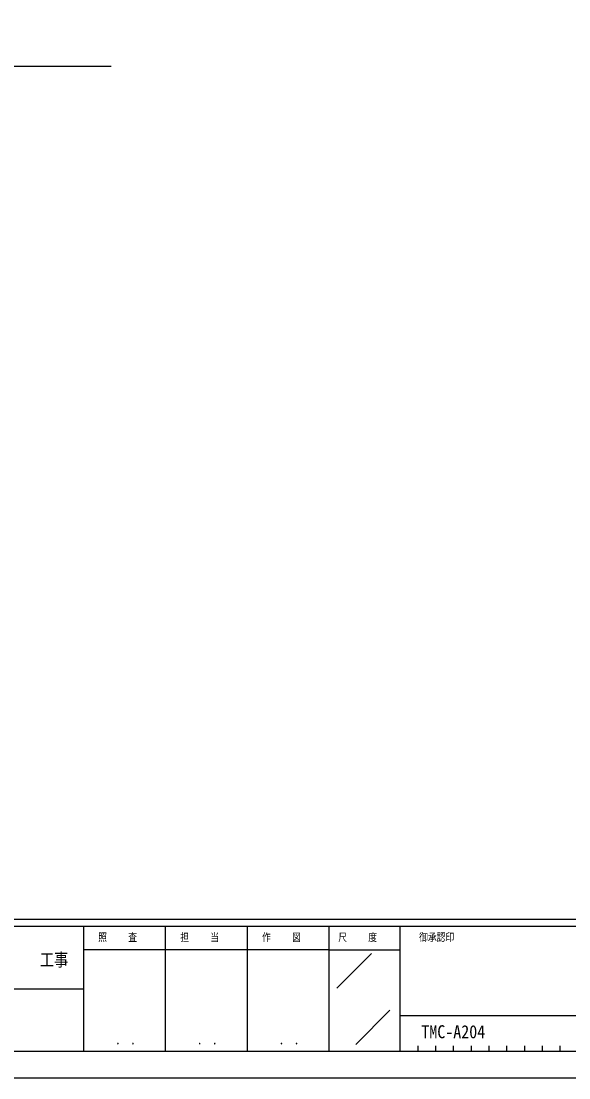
# Model space of a CAD drawing. Units: millimetres, scale not verified. Extents: x -4205 to 4205, y -2970 to 2970.
# Drawn here: x 1120 to 2660, y -2970 to 0 of the extents above; entities that cross this region are included whole.
import ezdxf
from ezdxf.enums import TextEntityAlignment as Align

# ---------------------------------------------------------------- set-up
doc = ezdxf.new("R2010")
doc.units = ezdxf.units.MM
doc.header["$LTSCALE"] = 10
for name, color, linetype in [('0-1_USER1', 3, 'Continuous'), ('0-4_YKK_A1', 4, 'Continuous'), ('0-6_YKK_ZWAK', 7, 'Continuous')]:
    doc.layers.add(name, color=color, linetype=linetype)
doc.styles.add('ＭＳ ゴシック', font='')
doc.styles.get('ＭＳ ゴシック').set_extended_font_data('MS Gothic')

msp = doc.modelspace()

# ---------------------------------------------------------------- linework, layer by layer
at = {"layer": '0-4_YKK_A1'}
msp.add_line((1373.02, -127.67), (-1570.45, -127.67), dxfattribs=at)
at = {"layer": '0-6_YKK_ZWAK'}
for p, q in [((3895.02, -2525), (-3904.98, -2525)), ((1295.02, -2545), (-4.98, -2545)), ((1525.02, -2545), (1525.02, -2895)), ((1755.02, -2545), (1755.02, -2895)), ((1985.02, -2545), (1985.02, -2895)), ((2185.02, -2545), (1985.02, -2545)), ((3217.52, -2545), (2185.02, -2545)), ((2185.02, -2545), (2185.02, -2895)), ((1985.02, -2610), (1295.02, -2610)), ((1985.02, -2610), (2185.02, -2610)), ((2007.1, -2718.29), (2105.04, -2620.36)), ((-4.98, -2720), (1295.02, -2720)), ((2060.67, -2875.99), (2156.89, -2779.77)), ((2185.02, -2795), (3217.52, -2795)), ((2235.02, -2880), (2235.02, -2895)), ((2285.02, -2880), (2285.02, -2895)), ((2335.02, -2880), (2335.02, -2895)), ((2385.02, -2880), (2385.02, -2895)), ((2435.02, -2880), (2435.02, -2895)), ((2485.02, -2880), (2485.02, -2895)), ((2535.02, -2880), (2535.02, -2895)), ((2585.02, -2880), (2585.02, -2895)), ((2635.02, -2880), (2635.02, -2895)), ((-4.98, -2895), (1295.02, -2895)), ((1295.02, -2895), (1985.02, -2895)), ((1985.02, -2895), (2185.02, -2895)), ((2185.02, -2895), (3217.52, -2895))]:
    msp.add_line(p, q, dxfattribs=at)
msp.add_lwpolyline([(-4205, -2970), (4205, -2970), (4205, 2970), (-4205, 2970)], close=True, dxfattribs=at)
msp.add_lwpolyline([(1985.02, -2545), (1295.02, -2545), (1295.02, -2895)], dxfattribs=at)

# ---------------------------------------------------------------- texts
at = {"layer": '0-1_USER1', "style": 'ＭＳ ゴシック', "width": 0.9}
msp.add_text('TMC-A204', height=36.66, dxfattribs=at).set_placement((2245.11, -2869.7), align=Align.BOTTOM_LEFT)
at = {"layer": '0-6_YKK_ZWAK', "style": 'ＭＳ ゴシック', "width": 0.8}
for s, height, p in [('照     査', 21.99, (1336.42, -2592.5)), ('担     当', 21.99, (1567.22, -2592.5)), ('作     図', 21.99, (1797.22, -2592.5)), ('尺     度', 21.99, (2011.42, -2592.5)), ('御承認印', 21.99, (2239.14, -2592.5)), ('工事', 36.66, (1172.33, -2667.46)), ('． ．', 25.92, (1385, -2884.35)), ('． ．', 25.92, (1615, -2884.35)), ('． ．', 25.92, (1845, -2884.35))]:
    msp.add_text(s, height=height, dxfattribs=at).set_placement(p, align=Align.BOTTOM_LEFT)

doc.saveas('drawing.dxf')
